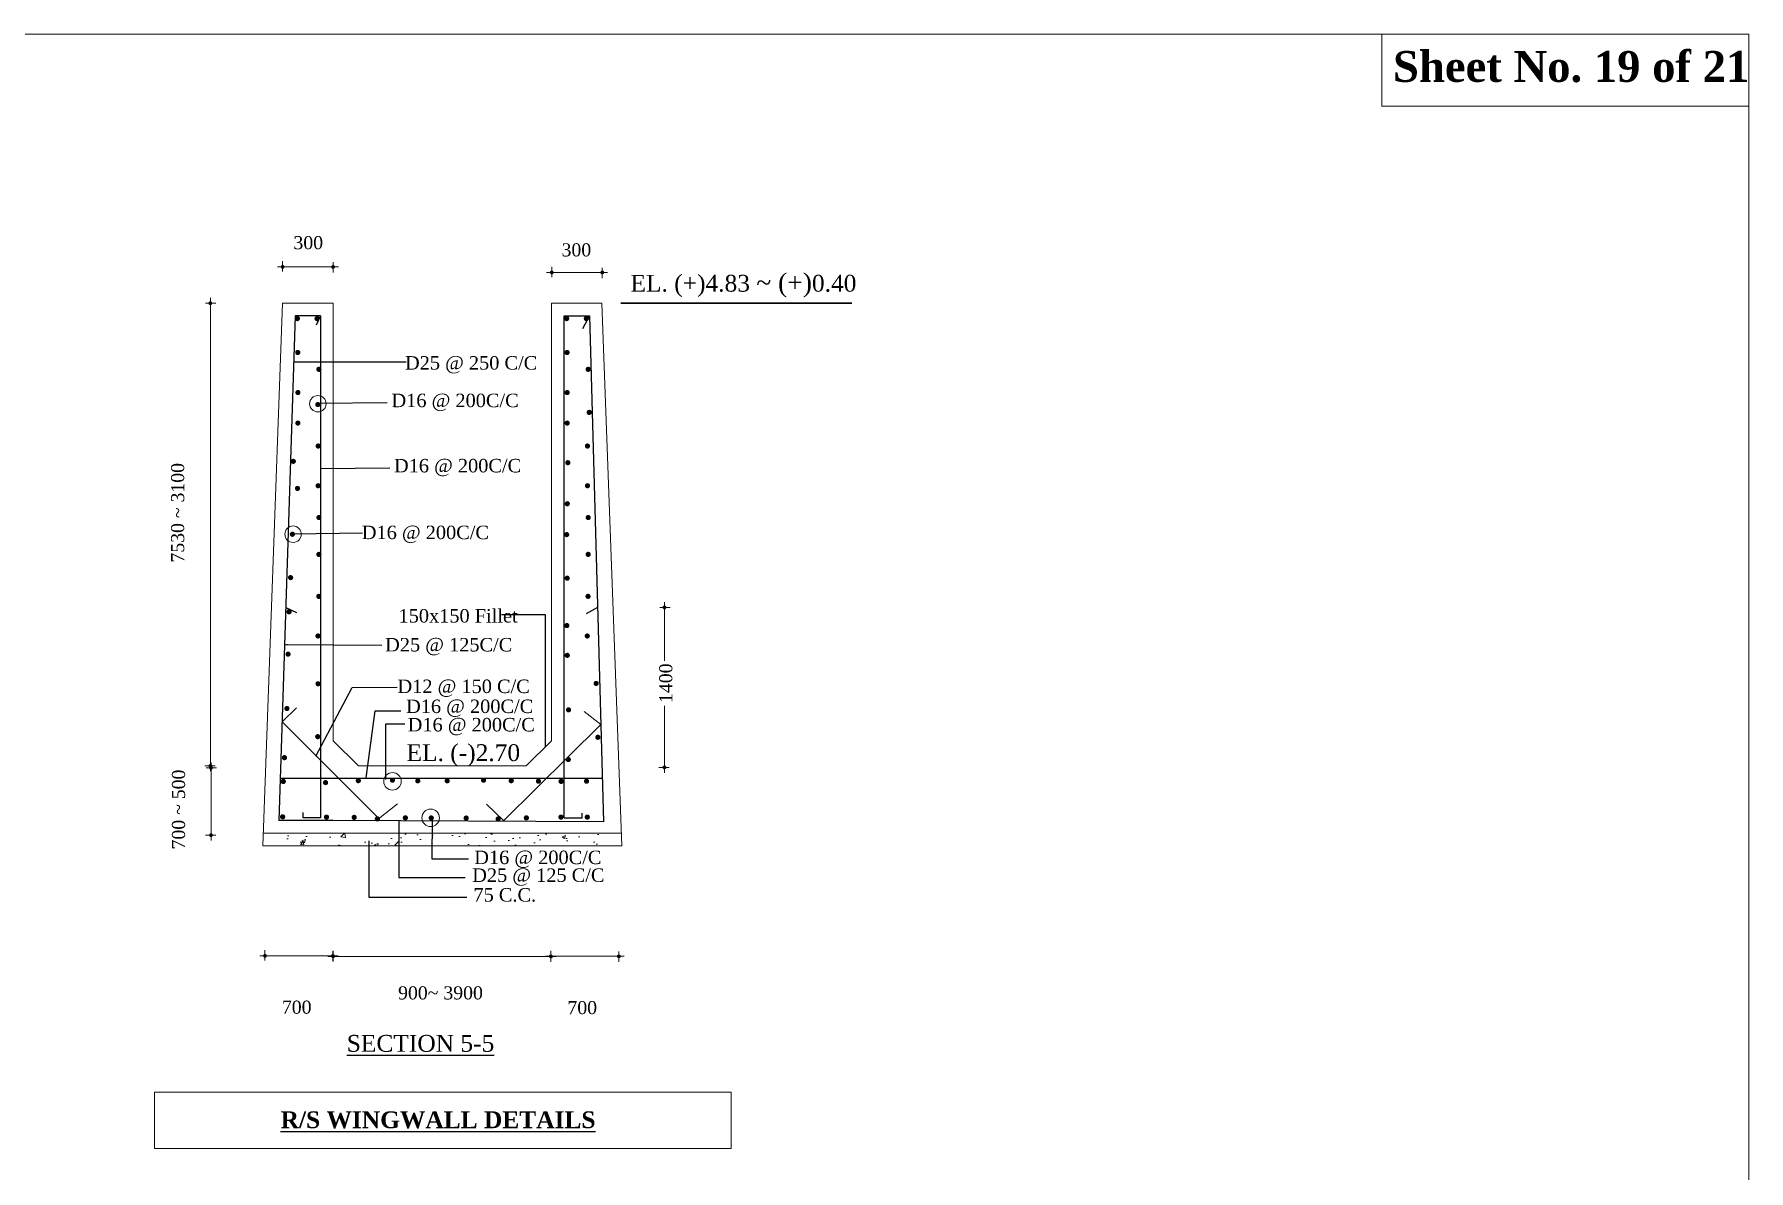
# Model space of a CAD drawing. Header units: inches. Extents: x -1277702 to 350617, y -622745 to 1282697.
# Drawn here: x -693778 to -657097, y 930441 to 954758 of the extents above; entities that cross this region are included whole.
import ezdxf

# ---------------------------------------------------------------- set-up
doc = ezdxf.new("R2010")
doc.units = ezdxf.units.IN
doc.header["$LTSCALE"] = 600
doc.header["$MEASUREMENT"] = 0
doc.linetypes.add('DASHED2', pattern=[0.375, 0.25, -0.125])
doc.layers.add('DIM', color=140, linetype='Continuous', lineweight=15)
doc.layers.add('LINE', color=7, linetype='Continuous', lineweight=20)
doc.layers.add('ROD', color=1, linetype='Continuous')
doc.layers.add('TEXT', color=7, linetype='Continuous')
doc.styles.add('REGULAR', font='times.ttf', dxfattribs={"height": 200})
doc.dimstyles.new('DIM', dxfattribs={"dimscale": 0, "dimtxt": 200, "dimasz": 1.6, "dimexe": 0, "dimexo": 0, "dimgap": 100, "dimtad": 1, "dimdec": 0, "dimzin": 0, "dimdsep": 46, "dimtxsty": 'REGULAR', "dimblk": 'DD', "dimcen": 150, "dimse1": 1, "dimse2": 1, "dimclrd": 7, "dimclrt": 133, "dimadec": 0, "dimazin": 0, "dimtfac": 1, "dimtdec": 0, "dimtofl": 0, "dimtmove": 0, "dimatfit": 3, "dimfxl": 1, "dimtolj": 1, "dimtzin": 0, "dimlwd": 0, "dimarcsym": 0})
doc.dimstyles.get("Standard").update_dxf_attribs({"dimtxt": 100, "dimasz": 0.18, "dimexe": 0.18, "dimexo": 0.0625, "dimgap": 0.09, "dimtad": 0, "dimtih": 1, "dimtoh": 1, "dimdec": 4, "dimzin": 0, "dimdsep": 46, "dimtxsty": 'Standard', "dimcen": 0.09, "dimadec": 0, "dimazin": 0, "dimtfac": 1, "dimtdec": 4, "dimtofl": 0, "dimtmove": 0, "dimatfit": 3, "dimfxl": 1, "dimtolj": 1, "dimtzin": 0, "dimarcsym": 0})

# ---------------------------------------------------------------- blocks, each defined once
blk = doc.blocks.new('DOT')
at = {"layer": 'DIM'}
for p, q in [((-75, 0), (71, 0)), ((0, 63), (0, -75))]:
    blk.add_line(p, q, dxfattribs=at)
at = {"layer": 'DIM', "const_width": 24.8}
blk.add_lwpolyline([(-13, 0, 1), (13, 0, 1)], format="xyb", close=True, dxfattribs=at)
blk = doc.blocks.new('DD')
at = {"layer": 'DIM'}
blk.add_blockref('DOT', (0, 0), dxfattribs=at)
blk = doc.blocks.new('*D191')
at = {"layer": 'DEFPOINTS', "color": 0, "linetype": 'Continuous'}
for p in [(-681626, 949661), (-682706, 948831), (-681626, 948831)]:
    blk.add_point(p, dxfattribs=at)
at = {"layer": 'LINE', "color": 1, "lineweight": 0}
blk.add_line((-682704, 949661), (-681628, 949661), dxfattribs=at)
at = {"layer": 'LINE', "color": 1, "linetype": 'Continuous', "lineweight": 0, "xscale": 1.6, "yscale": 1.6, "zscale": 1.6, "rotation": 180}
blk.add_blockref('DD', (-682706, 949661), dxfattribs=at)
at = {"layer": 'LINE', "color": 1, "linetype": 'Continuous', "lineweight": 0, "xscale": 1.6, "yscale": 1.6, "zscale": 1.6}
blk.add_blockref('DD', (-681626, 949661), dxfattribs=at)
at = {"layer": 'LINE', "color": 1, "linetype": 'Continuous', "insert": (-682180, 950143), "char_height": 200, "attachment_point": 5, "style": 'REGULAR'}
blk.add_mtext('\\A1;{\\fTimes New Roman CE|b0|i0|c238|p18;\\H1.4x;300}', dxfattribs=at)
blk = doc.blocks.new('*D192')
at = {"layer": 'DEFPOINTS', "color": 0, "linetype": 'Continuous'}
for p in [(-687384, 949781), (-688464, 948483), (-687384, 948483)]:
    blk.add_point(p, dxfattribs=at)
at = {"layer": 'LINE', "color": 1, "lineweight": 0}
blk.add_line((-688462, 949781), (-687386, 949781), dxfattribs=at)
at = {"layer": 'LINE', "color": 1, "linetype": 'Continuous', "lineweight": 0, "xscale": 1.6, "yscale": 1.6, "zscale": 1.6, "rotation": 180}
blk.add_blockref('DD', (-688464, 949781), dxfattribs=at)
at = {"layer": 'LINE', "color": 1, "linetype": 'Continuous', "lineweight": 0, "xscale": 1.6, "yscale": 1.6, "zscale": 1.6}
blk.add_blockref('DD', (-687384, 949781), dxfattribs=at)
at = {"layer": 'LINE', "color": 1, "linetype": 'Continuous', "insert": (-687916, 950297), "char_height": 200, "attachment_point": 5, "style": 'REGULAR'}
blk.add_mtext('\\A1;{\\fTimes New Roman CE|b0|i0|c238|p18;\\H1.4x;300}', dxfattribs=at)
blk = doc.blocks.new('*D193')
at = {"layer": 'DEFPOINTS', "color": 0, "linetype": 'Continuous'}
for p in [(-687383, 935027), (-682723, 935027), (-682723, 935027)]:
    blk.add_point(p, dxfattribs=at)
at = {"layer": 'LINE', "color": 1, "lineweight": 0}
blk.add_line((-687382, 935027), (-682724, 935027), dxfattribs=at)
at = {"layer": 'LINE', "color": 1, "linetype": 'Continuous', "lineweight": 0, "xscale": 1.6, "yscale": 1.6, "zscale": 1.6, "rotation": 180}
blk.add_blockref('DD', (-687383, 935027), dxfattribs=at)
at = {"layer": 'LINE', "color": 1, "linetype": 'Continuous', "lineweight": 0, "xscale": 1.6, "yscale": 1.6, "zscale": 1.6}
blk.add_blockref('DD', (-682723, 935027), dxfattribs=at)
at = {"layer": 'LINE', "color": 1, "linetype": 'Continuous', "insert": (-685087, 934244), "char_height": 200, "attachment_point": 5, "style": 'REGULAR'}
blk.add_mtext('\\A1;{\\fTimes New Roman|b0|i0|c0|p18;\\H1.4x;9\\fTimes New Roman|b0|i0|c238|p18;00~\\fTimes New Roman|b0|i0|c0|p18; 3900  \\C133;     \\H0.3968x; }', dxfattribs=at)
blk = doc.blocks.new('*D194')
at = {"layer": 'DEFPOINTS', "color": 0, "linetype": 'Continuous'}
for p in [(-688480, 949002), (-690011, 939102), (-686860, 939102)]:
    blk.add_point(p, dxfattribs=at)
at = {"layer": 'LINE', "color": 1, "lineweight": 0}
blk.add_line((-690011, 949001), (-690011, 939104), dxfattribs=at)
at = {"layer": 'LINE', "color": 1, "linetype": 'Continuous', "lineweight": 0, "xscale": 1.6, "yscale": 1.6, "zscale": 1.6}
for p, rotation in [((-690011, 949002), 90), ((-690011, 939102), 270)]:
    blk.add_blockref('DD', p, dxfattribs=dict(at, rotation=rotation))
at = {"layer": 'LINE', "color": 1, "linetype": 'Continuous', "insert": (-690709, 944519), "char_height": 200, "attachment_point": 5, "rotation": 90, "style": 'REGULAR'}
blk.add_mtext('\\A1;{\\fTimes New Roman|b0|i0|c0|p18;\\H1.4x;7530 \\fTimes New Roman|b0|i0|c238|p18;~\\fTimes New Roman|b0|i0|c0|p18; 3100}', dxfattribs=at)
blk = doc.blocks.new('*D195')
at = {"layer": 'DEFPOINTS', "color": 0, "linetype": 'Continuous'}
for p in [(-686846, 939061), (-689997, 937621), (-688880, 937621)]:
    blk.add_point(p, dxfattribs=at)
at = {"layer": 'LINE', "color": 1, "lineweight": 0}
blk.add_line((-689997, 939059), (-689997, 937623), dxfattribs=at)
at = {"layer": 'LINE', "color": 1, "linetype": 'Continuous', "lineweight": 0, "xscale": 1.6, "yscale": 1.6, "zscale": 1.6}
for p, rotation in [((-689997, 939061), 90), ((-689997, 937621), 270)]:
    blk.add_blockref('DD', p, dxfattribs=dict(at, rotation=rotation))
at = {"layer": 'LINE', "color": 1, "linetype": 'Continuous', "insert": (-690690, 938169), "char_height": 200, "attachment_point": 5, "rotation": 90, "style": 'REGULAR'}
blk.add_mtext('\\A1;{\\fTimes New Roman|b0|i0|c238|p18;\\H1.4x;700\\fTimes New Roman|b0|i0|c0|p18; \\fTimes New Roman|b0|i0|c238|p18;~\\fTimes New Roman|b0|i0|c0|p18; 500}', dxfattribs=at)
blk = doc.blocks.new('*D196')
at = {"layer": 'DEFPOINTS', "color": 0, "linetype": 'Continuous'}
for p in [(-688842, 935047), (-688842, 935038), (-687389, 935047)]:
    blk.add_point(p, dxfattribs=at)
at = {"layer": 'LINE', "color": 1, "lineweight": 0}
blk.add_line((-687390, 935038), (-688840, 935038), dxfattribs=at)
at = {"layer": 'LINE', "color": 1, "linetype": 'Continuous', "lineweight": 0, "xscale": 1.6, "yscale": 1.6, "zscale": 1.6, "rotation": 180}
blk.add_blockref('DD', (-688842, 935038), dxfattribs=at)
at = {"layer": 'LINE', "color": 1, "linetype": 'Continuous', "lineweight": 0, "xscale": 1.6, "yscale": 1.6, "zscale": 1.6}
blk.add_blockref('DD', (-687389, 935038), dxfattribs=at)
at = {"layer": 'LINE', "color": 1, "linetype": 'Continuous', "insert": (-688163, 933938), "char_height": 200, "attachment_point": 5, "style": 'REGULAR'}
blk.add_mtext('\\A1;{\\fTimes New Roman|b0|i0|c0|p18;\\H1.4x;700\\H0.3967x;\\~}', dxfattribs=at)
blk = doc.blocks.new('*D204')
at = {"layer": 'DEFPOINTS', "color": 0, "linetype": 'Continuous'}
for p in [(-682726, 935037), (-682726, 935028), (-681272, 935037)]:
    blk.add_point(p, dxfattribs=at)
at = {"layer": 'LINE', "color": 1, "lineweight": 0}
blk.add_line((-681274, 935028), (-682724, 935028), dxfattribs=at)
at = {"layer": 'LINE', "color": 1, "linetype": 'Continuous', "lineweight": 0, "xscale": 1.6, "yscale": 1.6, "zscale": 1.6, "rotation": 180}
blk.add_blockref('DD', (-682726, 935028), dxfattribs=at)
at = {"layer": 'LINE', "color": 1, "linetype": 'Continuous', "lineweight": 0, "xscale": 1.6, "yscale": 1.6, "zscale": 1.6}
blk.add_blockref('DD', (-681272, 935028), dxfattribs=at)
at = {"layer": 'LINE', "color": 1, "linetype": 'Continuous', "insert": (-682054, 933928), "char_height": 200, "attachment_point": 5, "style": 'REGULAR'}
blk.add_mtext('\\A1;{\\fTimes New Roman|b0|i0|c0|p18;\\H1.4x;700\\~}', dxfattribs=at)
blk = doc.blocks.new('*D219')
at = {"layer": 'DEFPOINTS', "color": 0, "linetype": 'Continuous'}
for p in [(-678764, 942494), (-680295, 939071), (-677144, 939071)]:
    blk.add_point(p, dxfattribs=at)
at = {"layer": 'LINE', "color": 1, "lineweight": 0}
for p, q in [((-680295, 942493), (-680295, 941354)), ((-680295, 939073), (-680295, 940390))]:
    blk.add_line(p, q, dxfattribs=at)
at = {"layer": 'LINE', "color": 1, "linetype": 'Continuous', "lineweight": 0, "xscale": 1.6, "yscale": 1.6, "zscale": 1.6}
for p, rotation in [((-680295, 942494), 90), ((-680295, 939071), 270)]:
    blk.add_blockref('DD', p, dxfattribs=dict(at, rotation=rotation))
at = {"layer": 'LINE', "color": 1, "linetype": 'Continuous', "insert": (-680265, 940872), "char_height": 200, "attachment_point": 5, "rotation": 90, "style": 'REGULAR'}
blk.add_mtext('\\A1;{\\fTimes New Roman|b0|i0|c0|p18;\\H1.4x;1400}', dxfattribs=at)

msp = doc.modelspace()

# ---------------------------------------------------------------- hatches: boundary and pattern name
at = {"layer": 'LINE', "linetype": 'Continuous'}
h = msp.add_hatch(dxfattribs=at)
h.set_pattern_fill('AR-CONC', color=256, scale=108, style=0)
h.set_pattern_definition([(50, (-2430858.3, 213109.2), (774.641, -67.7723), [81, -891]), (355, (-2430858.3, 213109.2), (-149.85144, 812.3675), [64.8, -712.8]), (100.4514, (-2430793.7, 213103.5), (624.79013, 744.5947), [68.8394, -757.23348]), (46.1842, (-2430858.3, 213325.2), (1152.62033, -178.76054), [121.5, -1336.5]), (96.6356, (-2430762.2, 213310.3), (1009.4357, 1052.0473), [103.2591, -1135.85004]), (351.1842, (-2430858.3, 213325.2), (1009.4349, 1052.0481), [97.2, -1069.2]), (21, (-2430750.3, 213271.2), (644.65962, -434.8284), [81, -891]), (326, (-2430750.3, 213271.2), (262.78056, 783.16205), [64.8, -712.8]), (71.4514, (-2430696.55, 213234.94), (907.44044, 348.33294), [68.8394, -757.23348]), (37.5, (-2430858.28, 213109.18), (13.132644, 359.525362), [0, -704.16, 0, -723.6, 0, -715.5]), (7.5, (-2430858.28, 213109.18), (284.1151, 425.96465), [0, -412.56, 0, -687.96, 0, -272.7]), (327.5, (-2431099.12, 213109.18), (576.52823, -24.35926), [0, -270, 0, -842.4, 0, -1117.8]), (317.5, (-2431207.1, 213109.2), (629.84106, 108.11338), [0, -351, 0, -559.44, 0, -793.8])])
h.paths.add_polyline_path([(-681631.71318, 937392.113), (-687384.04719, 937392.113), (-688464.04719, 937392.113), (-688464.04719, 937662.113), (-687384.04719, 937662.113), (-681631.71318, 937662.113)])

# ---------------------------------------------------------------- linework, layer by layer
at = {"color": 1}
for p, q in [((-688397.37548, 942494.4538), (-688170.31113, 942383.72124)), ((-681727.38719, 942494.4538), (-681970.3013, 942355.27145))]:
    msp.add_line(p, q, dxfattribs=at)
at = {"layer": 'LINE', "linetype": 'Continuous'}
for p, q in [((-688464.04719, 949002.113), (-688888.08921, 937392.113)), ((-687384.04719, 949002.113), (-688464.04719, 949002.113)), ((-687384.04719, 949002.113), (-687384.04719, 939642.113)), ((-682711.71318, 939642.113), (-682711.71318, 949002.113)), ((-682711.71318, 949002.113), (-681631.71318, 949002.113)), ((-681631.71318, 949002.113), (-681207.67116, 937392.113)), ((-688477.12604, 940047.88405), (-688165.40781, 940343.09206)), ((-681657.4422, 939991.71171), (-682010.66338, 940268.24194)), ((-686430.24929, 938001.0073), (-688477.12604, 940047.88405)), ((-683734.40539, 937932.113), (-681657.4422, 939991.71171)), ((-686844.04719, 939102.113), (-687384.04719, 939642.113)), ((-683251.71318, 939102.113), (-682711.71318, 939642.113)), ((-686844.04719, 939102.113), (-683251.71318, 939102.113)), ((-686412.16945, 937967.0586), (-686005.4437, 938287.77637)), ((-683728.38205, 937930.36632), (-684105.01912, 938285.93661)), ((-687384.04719, 937662.113), (-688888.08921, 937662.113)), ((-681217.5326, 937662.113), (-687384.04719, 937662.113)), ((-687384.04719, 937392.113), (-688888.08921, 937392.113)), ((-681207.67116, 937392.113), (-687384.04719, 937392.113))]:
    msp.add_line(p, q, dxfattribs=at)
at = {"layer": 'LINE', "lineweight": 30, "ltscale": 0.13}
msp.add_line((-681229.49538, 949002.113), (-676286.31373, 949002.113), dxfattribs=at)
at = {"layer": 'LINE', "elevation": 0}
msp.add_lwpolyline([(-657097.11624, 907299.40895), (-724210.2993, 907299.40895), (-724210.2993, 954758.01697), (-657097.11624, 954758.01697)], close=True, dxfattribs=at)
at = {"layer": 'LINE', "lineweight": 9, "elevation": 0}
msp.add_lwpolyline([(-657097.11624, 954758.01697), (-664944.58012, 954758.01697), (-664944.58012, 953218.65885), (-657097.11624, 953218.65885)], close=True, dxfattribs=at)
at = {"layer": 'LINE', "linetype": 'Continuous'}
msp.add_lwpolyline([(-691209.41333, 932120.11438), (-691209.41333, 930915.1572), (-678869.43355, 930915.1572), (-678869.43355, 932120.11438), (-691209.41333, 932120.11438)], dxfattribs=at)
for centre, radius in [((-687710.58639, 946852.02067), 175.50986), ((-688240.82533, 944060.74099), 175.50986), ((-686114.04983, 938773.00078), 186.60753), ((-685297.91838, 937991.66112), 186.60753)]:
    msp.add_circle(centre, radius, dxfattribs=at)
at = {"layer": 'ROD', "linetype": 'Continuous'}
for p, q in [((-688194.04719, 948732.113), (-688546.09359, 937932.113)), ((-687654.04719, 948732.113), (-688194.04719, 948732.113)), ((-687654.04719, 948732.113), (-687745.84719, 948530.513)), ((-687654.04719, 948732.113), (-687654.04719, 937989.713)), ((-682441.71318, 937989.713), (-682441.71318, 948732.113)), ((-682441.71318, 948732.113), (-681901.71318, 948732.113)), ((-681901.71318, 948732.113), (-682051.11318, 948454.913)), ((-681901.71318, 948732.113), (-681599.07861, 937903.37038)), ((-688516.41386, 938842.62115), (-681625.25043, 938839.83939)), ((-687384.04719, 937932.113), (-688546.09359, 937932.113)), ((-688023.04719, 937989.713), (-688023.04719, 938106.713)), ((-687654.04719, 937989.713), (-688023.04719, 937989.713)), ((-681599.07861, 937903.37038), (-687384.04719, 937932.113)), ((-682441.71318, 937989.713), (-682056.51318, 937989.713)), ((-682056.51318, 937989.713), (-682056.51318, 938092.313))]:
    msp.add_line(p, q, dxfattribs=at)
at = {"layer": 'ROD', "linetype": 'Continuous', "const_width": 55.44}
for points in [[(-688176.41538, 948674.21711, 1), (-688120.97538, 948674.21711, 1)], [(-687755.21538, 948674.21711, 1), (-687699.77538, 948674.21711, 1)], [(-682414.91012, 948674.21711, 1), (-682359.47012, 948674.21711, 1)], [(-681993.71012, 948674.21711, 1), (-681938.27012, 948674.21711, 1)], [(-688167.41538, 947948.81711, 1), (-688111.97538, 947948.81711, 1)], [(-682405.91012, 947948.81711, 1), (-682350.47012, 947948.81711, 1)], [(-687715.61538, 947588.81711, 1), (-687660.17538, 947588.81711, 1)], [(-681954.11012, 947588.81711, 1), (-681898.67012, 947588.81711, 1)], [(-688165.61538, 947092.01711, 1), (-688110.17538, 947092.01711, 1)], [(-682404.11012, 947092.01711, 1), (-682348.67012, 947092.01711, 1)], [(-687739.01538, 946834.61711, 1), (-687683.57538, 946834.61711, 1)], [(-688165.61538, 946438.61711, 1), (-688110.17538, 946438.61711, 1)], [(-682404.11012, 946438.61711, 1), (-682348.67012, 946438.61711, 1)], [(-681932.51012, 946667.21711, 1), (-681877.07012, 946667.21711, 1)], [(-687731.81538, 945947.21711, 1), (-687676.37538, 945947.21711, 1)], [(-681970.31012, 945947.21711, 1), (-681914.87012, 945947.21711, 1)], [(-688264.00238, 945619.81852, 1), (-688208.56238, 945619.81852, 1)], [(-682389.71012, 945590.81711, 1), (-682334.27012, 945590.81711, 1)], [(-688173.48674, 945040.43983, 1), (-688118.04674, 945040.43983, 1)], [(-687731.81538, 945097.61711, 1), (-687676.37538, 945097.61711, 1)], [(-681970.31012, 945097.61711, 1), (-681914.87012, 945097.61711, 1)], [(-682402.31012, 944712.41711, 1), (-682346.87012, 944712.41711, 1)], [(-687715.61538, 944417.21711, 1), (-687660.17538, 944417.21711, 1)], [(-681954.11012, 944417.21711, 1), (-681898.67012, 944417.21711, 1)], [(-688283.85959, 944059.06655, 1), (-688228.41959, 944059.06655, 1)], [(-682414.91012, 944051.81711, 1), (-682359.47012, 944051.81711, 1)], [(-687715.61538, 943628.81711, 1), (-687660.17538, 943628.81711, 1)], [(-681954.11012, 943628.81711, 1), (-681898.67012, 943628.81711, 1)], [(-688321.35349, 943131.94683, 1), (-688265.91349, 943131.94683, 1)], [(-682404.11012, 943119.41711, 1), (-682348.67012, 943119.41711, 1)], [(-687719.21538, 942730.61711, 1), (-687663.77538, 942730.61711, 1)], [(-681957.71012, 942730.61711, 1), (-681902.27012, 942730.61711, 1)], [(-688354.74551, 942401.02345, 1), (-688299.30551, 942401.02345, 1)], [(-682411.31012, 942106.01711, 1), (-682355.87012, 942106.01711, 1)], [(-687735.41538, 941882.81711, 1), (-687679.97538, 941882.81711, 1)], [(-681973.91012, 941882.81711, 1), (-681918.47012, 941882.81711, 1)], [(-688375.38234, 941494.29955, 1), (-688319.94234, 941494.29955, 1)], [(-682402.31012, 941468.81711, 1), (-682346.87012, 941468.81711, 1)], [(-687733.61538, 940860.41711, 1), (-687678.17538, 940860.41711, 1)], [(-681784.24882, 940867.18884, 1), (-681728.80882, 940867.18884, 1)], [(-688400.49117, 940330.30266, 1), (-688345.05117, 940330.30266, 1)], [(-682375.31012, 940302.41711, 1), (-682319.87012, 940302.41711, 1)], [(-687741.49459, 939728.21711, 1), (-687686.05459, 939728.21711, 1)], [(-681747.26073, 939714.8195, 1), (-681691.82073, 939714.8195, 1)], [(-688453.58722, 939279.09802, 1), (-688398.14722, 939279.09802, 1)], [(-682380.71012, 939238.61711, 1), (-682325.27012, 939238.61711, 1)], [(-688477.84718, 938770.52395, 1), (-688422.40718, 938770.52395, 1)], [(-687573.41538, 938745.41711, 1), (-687517.97538, 938745.41711, 1)], [(-686872.80453, 938786.03019, 1), (-686817.36453, 938786.03019, 1)], [(-686142.34168, 938796.78458, 1), (-686086.90168, 938796.78458, 1)], [(-685600.77424, 938781.97482, 1), (-685545.33424, 938781.97482, 1)], [(-684971.59018, 938782.98007, 1), (-684916.15018, 938782.98007, 1)], [(-684193.02866, 938796.78458, 1), (-684137.58866, 938796.78458, 1)], [(-683600.65538, 938786.03019, 1), (-683545.21538, 938786.03019, 1)], [(-683019.05031, 938775.27782, 1), (-682963.61031, 938775.27782, 1)], [(-682534.71212, 938772.06095, 1), (-682479.27212, 938772.06095, 1)], [(-681990.28414, 938775.19755, 1), (-681934.84414, 938775.19755, 1)], [(-688491.88242, 938012.949, 1), (-688436.44242, 938012.949, 1)], [(-687553.61538, 938007.41711, 1), (-687498.17538, 938007.41711, 1)], [(-686960.89354, 938001.0185, 1), (-686905.45354, 938001.0185, 1)], [(-686465.45514, 937968.75735, 1), (-686410.01514, 937968.75735, 1)], [(-685866.03915, 937991.89334, 1), (-685810.59915, 937991.89334, 1)], [(-685312.09297, 937988.90123, 1), (-685256.65297, 937988.90123, 1)], [(-684565.2758, 937986.76171, 1), (-684509.8358, 937986.76171, 1)], [(-683880.68341, 937968.75735, 1), (-683825.24341, 937968.75735, 1)], [(-683277.54192, 937990.26411, 1), (-683222.10192, 937990.26411, 1)], [(-682536.96092, 938007.41711, 1), (-682481.52092, 938007.41711, 1)], [(-681973.64819, 938007.41711, 1), (-681918.20819, 938007.41711, 1)]]:
    msp.add_lwpolyline(points, format="xyb", close=True, dxfattribs=at)

# ---------------------------------------------------------------- texts
at = {"layer": 'LINE', "color": 7, "lineweight": 9, "insert": (-664708.03561, 954400.20927, 0), "char_height": 660.8841486, "width": 23738.7438453, "attachment_point": 1}
msp.add_mtext('{\\fTimes New Roman|b1|i0|c0|p18;Sheet No. 19 of 21}', dxfattribs=at)
at = {"layer": 'TEXT', "linetype": 'DASHED2', "attachment_point": 1, "style": 'REGULAR'}
for s, insert, char_height, width in [('{\\fTimes New Roman|b0|i0|c238|p18;EL. (+)\\fTimes New Roman|b0|i0|c0|p18;4\\fTimes New Roman|b0|i0|c238|p18;.\\fTimes New Roman CE|b0|i0|c238|p18;83\\fTimes New Roman|b0|i0|c238|p18; \\H1.083x;~\\fTimes New Roman|b0|i0|c0|p18; (+)\\H0.9234x;0.40}', (-681022.10305, 949640.54911), 360, 8720.4337188), ('{\\fTimes New Roman|b0|i0|c238|p18;D}25{\\fTimes New Roman|b0|i0|c238|p18; @ 250 C/C}', (-685845.98614, 947870.90128), 288, 8720.4337188), ('{\\fTimes New Roman CE|b0|i0|c238|p18;D16 @ 2}0{\\fTimes New Roman CE|b0|i0|c238|p18;0C/C}', (-686134.89145, 947067.05741), 288, 8720.4337188), ('{\\fTimes New Roman CE|b0|i0|c238|p18;D16 @ 200C/C}', (-686082.02752, 945671.59332), 288, 8720.4337188), ('{\\fTimes New Roman|b0|i0|c238|p18;D16 @ 2}0{\\fTimes New Roman|b0|i0|c238|p18;0C/C}', (-686770.13093, 944243.08184), 288, 8720.4337188), ('{\\fTimes New Roman CE|b0|i0|c238|p18;150x150 Fillet}', (-685985.09317, 942458.52691), 288, 8720.4337188), ('{\\fTimes New Roman|b0|i0|c238|p18;D\\fTimes New Roman|b0|i0|c0|p18;25\\fTimes New Roman|b0|i0|c238|p18; @ \\fTimes New Roman|b0|i0|c0|p18;125\\fTimes New Roman|b0|i0|c238|p18;C/C}', (-686271.40794, 941840.03209), 288, 8720.4337188), ('{\\fTimes New Roman CE|b0|i0|c238|p18;D12 @ }15{\\fTimes New Roman CE|b0|i0|c238|p18;0 C/C}', (-686006.4442, 940949.80105), 288, 8720.4337188), ('{\\fTimes New Roman|b0|i0|c238|p18;D16 @ \\fTimes New Roman|b0|i0|c0|p18;20\\fTimes New Roman|b0|i0|c238|p18;0C/C}', (-685823.42709, 940522.03131), 288, 8720.4337188), ('{\\fTimes New Roman|b0|i0|c238|p18;D16 @ \\fTimes New Roman|b0|i0|c0|p18;20\\fTimes New Roman|b0|i0|c238|p18;0C/C}', (-685789.05257, 940128.97478), 288, 8720.4337188), ('{\\fTimes New Roman|b0|i0|c238|p18;EL. (-)\\fTimes New Roman|b0|i0|c0|p18;2\\fTimes New Roman|b0|i0|c238|p18;.}7{\\fTimes New Roman|b0|i0|c238|p18;0}', (-685814.09538, 939566.10869), 360, 8720.4337188), ('{\\fTimes New Roman CE|b0|i0|c238|p18;D16 @ 2}0{\\fTimes New Roman CE|b0|i0|c238|p18;0C/C}', (-684364.292, 937289.47917), 288, 8720.4337188), ('{\\fTimes New Roman|b0|i0|c238|p18;D}25{\\fTimes New Roman|b0|i0|c238|p18; @ 125 C/C}', (-684407.81756, 936909.13963), 288, 8720.4337188), ('{\\fTimes New Roman CE|b0|i0|c238|p18;75 C.C.}', (-684381.71787, 936487.28864), 288, 8720.4337188), ('{\\fTimes New Roman|b0|i0|c238|p18;\\LSECTION \\fTimes New Roman|b0|i0|c0|p18;5\\fTimes New Roman|b0|i0|c238|p18;-\\fTimes New Roman|b0|i0|c0|p18;5 }', (-687092.4101, 933345.90776), 360, 8720.4337188), ('{\\fTimes New Roman|b1|i0|c0|p18;\\L  R/S \\fTimes New Roman|b1|i0|c238|p18;WINGWALL DETAILS\\fTimes New Roman|b1|i0|c0|p18; }', (-688779.57113, 931710.95193), 360, 12413.128537)]:
    msp.add_mtext(s, dxfattribs=dict(at, insert=insert, char_height=char_height, width=width))

# ---------------------------------------------------------------- dimensions: what is measured, and where the dimension line sits
at = {"layer": 'LINE', "color": 1, "linetype": 'Continuous'}
for base, p1, p2, text, picture, middle in [((-687384.04719, 949781.04588), (-688464.04719, 948483.24588), (-687384.04719, 948483.24588), '{\\fTimes New Roman CE|b0|i0|c238|p18;\\H1.4x;300}', '*D192', (-687915.67764, 950297.25633)), ((-681625.95318, 949660.68704), (-682705.95318, 948830.88704), (-681625.95318, 948830.88704), '{\\fTimes New Roman CE|b0|i0|c238|p18;\\H1.4x;300}', '*D191', (-682180.3256, 950143.27773)), ((-688842.04719, 935037.893), (-687388.71373, 935046.84399), (-688842.04719, 935046.84399), '{\\fTimes New Roman|b0|i0|c0|p18;\\H1.4x;700\\H0.3967x;\\~}', '*D196', (-688162.71373, 933937.57783)), ((-682722.62135, 935027.093), (-687383.43536, 935027.093), (-682722.62135, 935027.093), '{\\fTimes New Roman|b0|i0|c0|p18;\\H1.4x;9\\fTimes New Roman|b0|i0|c238|p18;00~\\fTimes New Roman|b0|i0|c0|p18; 3900  \\C133;     \\H0.3968x; }', '*D193', (-685086.51373, 934243.93475)), ((-682725.68911, 935028.2038), (-681272.35565, 935037.15479), (-682725.68911, 935037.15479), '{\\fTimes New Roman|b0|i0|c0|p18;\\H1.4x;700\\~}', '*D204', (-682053.51373, 933927.88863))]:
    dim = msp.add_linear_dim(base=base, p1=p1, p2=p2, text=text, dimstyle='DIM', override={"dimscale": 1, "dimclrd": 1, "dimclrt": 1, "dimtmove": 2}, dxfattribs=at)
    dim.commit()
    dim.dimension.update_dxf_attribs({"geometry": picture, "text_midpoint": middle, "dimtype": 160})
for base, p1, p2, text, picture, middle in [((-690011.07654, 939102.43064), (-688480.24719, 949002.43064), (-686860.24719, 939102.43064), '{\\fTimes New Roman|b0|i0|c0|p18;\\H1.4x;7530 \\fTimes New Roman|b0|i0|c238|p18;~\\fTimes New Roman|b0|i0|c0|p18; 3100}', '*D194', (-690709.20389, 944518.97762)), ((-680294.66011, 939070.92108), (-678763.83076, 942494.4538), (-677143.83076, 939070.92108), '{\\fTimes New Roman|b0|i0|c0|p18;\\H1.4x;1400}', '*D219', (-680265.48589, 940871.8634)), ((-689996.67654, 937621.03064), (-686845.84719, 939061.03064), (-688880.02777, 937621.03064), '{\\fTimes New Roman|b0|i0|c238|p18;\\H1.4x;700\\fTimes New Roman|b0|i0|c0|p18; \\fTimes New Roman|b0|i0|c238|p18;~\\fTimes New Roman|b0|i0|c0|p18; 500}', '*D195', (-690690.1523, 938168.91681))]:
    dim = msp.add_linear_dim(base=base, p1=p1, p2=p2, angle=90, text=text, dimstyle='DIM', override={"dimscale": 1, "dimclrd": 1, "dimclrt": 1, "dimtmove": 2}, dxfattribs=at)
    dim.commit()
    dim.dimension.update_dxf_attribs({"geometry": picture, "text_midpoint": middle, "dimtype": 160})

# ---------------------------------------------------------------- leaders
at = {"layer": 'LINE', "color": 0}
for points in [[(-688212.83691, 947745.70613), (-685822.15029, 947745.70613)], [(-687706.90313, 946861.98692), (-686226.18031, 946879.63227)], [(-687654.03921, 945466.52283), (-686173.31638, 945484.16818)], [(-688237.14206, 944070.70724), (-686756.41924, 944088.35259)], [(-682840.36987, 939504.61897), (-682840.36987, 942332.87322), (-683783.81016, 942332.87322)], [(-688433.03537, 941699.76384), (-686340.49626, 941688.68499)], [(-687756.07797, 939310.77183), (-686975.46604, 940783.12906), (-686017.2385, 940786.51527)], [(-686676.07288, 938848.47321), (-686487.16062, 940283.87827), (-685936.06482, 940283.87827)], [(-686253.42765, 938813.74906), (-686253.78449, 940002.12942), (-685852.55409, 940002.12942)], [(-685979.13562, 937937.06148), (-685979.13562, 936715.62804), (-684558.48425, 936715.62804)], [(-685263.74157, 937961.71403), (-685268.90864, 937112.42782), (-684489.90812, 937112.42782)], [(-686621.86503, 937495.98638), (-686621.86503, 936296.69722), (-684522.42273, 936296.69722)]]:
    msp.add_leader(points, dimstyle='Standard', override={"dimtxt": 200, "dimasz": 75, "dimexo": 100, "dimgap": 100, "dimtad": 1, "dimdle": 10, "dimtix": 1, "dimtofl": 1}, dxfattribs=at)

doc.saveas('drawing.dxf')
